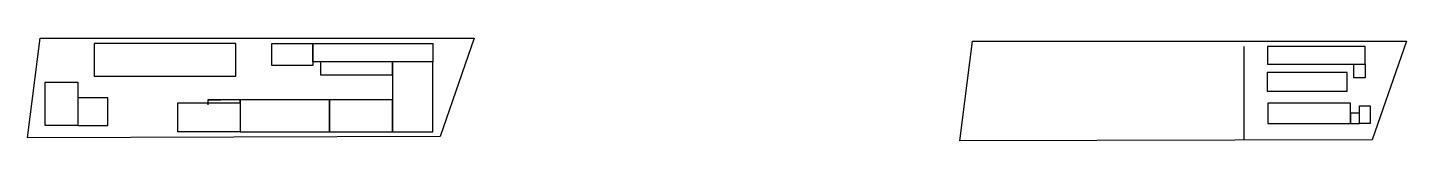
# Model space of a CAD drawing. Header units: centimetres. Extents: x 30244 to 739299, y -139216 to 99734.
# Drawn here: x 675403 to 716710, y 96650 to 99734 of the extents above; entities that cross this region are included whole.
import ezdxf

# ---------------------------------------------------------------- set-up
doc = ezdxf.new("R2010")
doc.units = ezdxf.units.CM
doc.header["$LTSCALE"] = 4
for name, color, linetype in [('0.4', 4, 'Continuous'), ('0.6', 6, 'Continuous'), ('ALINHAMENTO', 3, 'Continuous'), ('LIMITE-L', 7, 'Continuous')]:
    doc.layers.add(name, color=color, linetype=linetype)

msp = doc.modelspace()

# ---------------------------------------------------------------- linework, layer by layer
at = {"layer": '0.4'}
msp.add_line((711844.607, 96673.104, 77040.339), (711844.607, 99479.371), dxfattribs=at)
at = {"layer": '0.6'}
msp.add_lwpolyline([(681193.631, 97875.193), (681193.631, 97875.274), (680798.631, 97875.274), (680798.631, 97736.193)], dxfattribs=at)
at = {"layer": 'ALINHAMENTO'}
for points in [[(677402.863, 98593.883), (681640.821, 98593.883), (681640.821, 99573.804), (677402.863, 99573.804)], [(683948.483, 98913.807), (682718.483, 98913.807), (682718.483, 99573.804), (683948.483, 99573.804)], [(687546.075, 99023.625), (683948.483, 99023.625), (683948.483, 99573.804), (687546.075, 99573.804)], [(715470.884, 99479.192), (712543.945, 99479.192), (712543.945, 98949.371), (715470.884, 98949.371)], [(684178.483, 98633.338), (686335.996, 98633.338), (686335.996, 99023.625), (684178.483, 99023.625)], [(686335.996, 96921.665), (687546.075, 96921.665), (687546.075, 99023.625), (686335.996, 99023.625)], [(715470.884, 98538.906), (715129.884, 98538.906), (715129.884, 98949.192), (715470.884, 98949.192)], [(675925.924, 98408.363), (676905.951, 98408.363), (676905.951, 97108.363), (675925.924, 97108.363)], [(676905.951, 97108.363), (677805.856, 97108.363), (677805.856, 97942.164), (676905.951, 97942.164)], [(679903.825, 97787.22), (681771.897, 97787.22), (681771.897, 96921.665), (679903.825, 96921.665)], [(681771.897, 97877.45), (680798.631, 97877.45), (680798.631, 97787.22), (681771.897, 97787.22)], [(681771.897, 96921.665), (684450.996, 96921.665), (684450.996, 97877.45), (681771.897, 97877.45)], [(684450.996, 96921.665), (686335.996, 96921.665), (686335.996, 97877.45), (684450.996, 97877.45)], [(715619.807, 97173.104), (715304.807, 97173.104), (715304.807, 97703.104), (715619.807, 97703.104)]]:
    msp.add_lwpolyline(points, close=True, dxfattribs=at)
at = {"layer": 'ALINHAMENTO', "elevation": 77040.339}
for points in [[(714930.234, 98699.192), (712535.234, 98699.192), (712535.234, 98139.279), (714930.234, 98139.279)], [(712559.807, 97173.104), (715039.807, 97173.104), (715039.807, 97783.018), (712559.807, 97783.018)], [(715039.807, 97173.104), (715304.807, 97173.104), (715304.807, 97479.051), (715039.807, 97479.051)]]:
    msp.add_lwpolyline(points, close=True, dxfattribs=at)
at = {"layer": 'LIMITE-L'}
for points in [[(687760.342, 96778.035), (675403.038, 96744.254), (675784.924, 99733.804), (688785.364, 99733.804)], [(715685.151, 96683.603), (703327.847, 96649.822), (703709.733, 99639.371), (716710.173, 99639.371)]]:
    msp.add_lwpolyline(points, close=True, dxfattribs=at)

doc.saveas('drawing.dxf')
